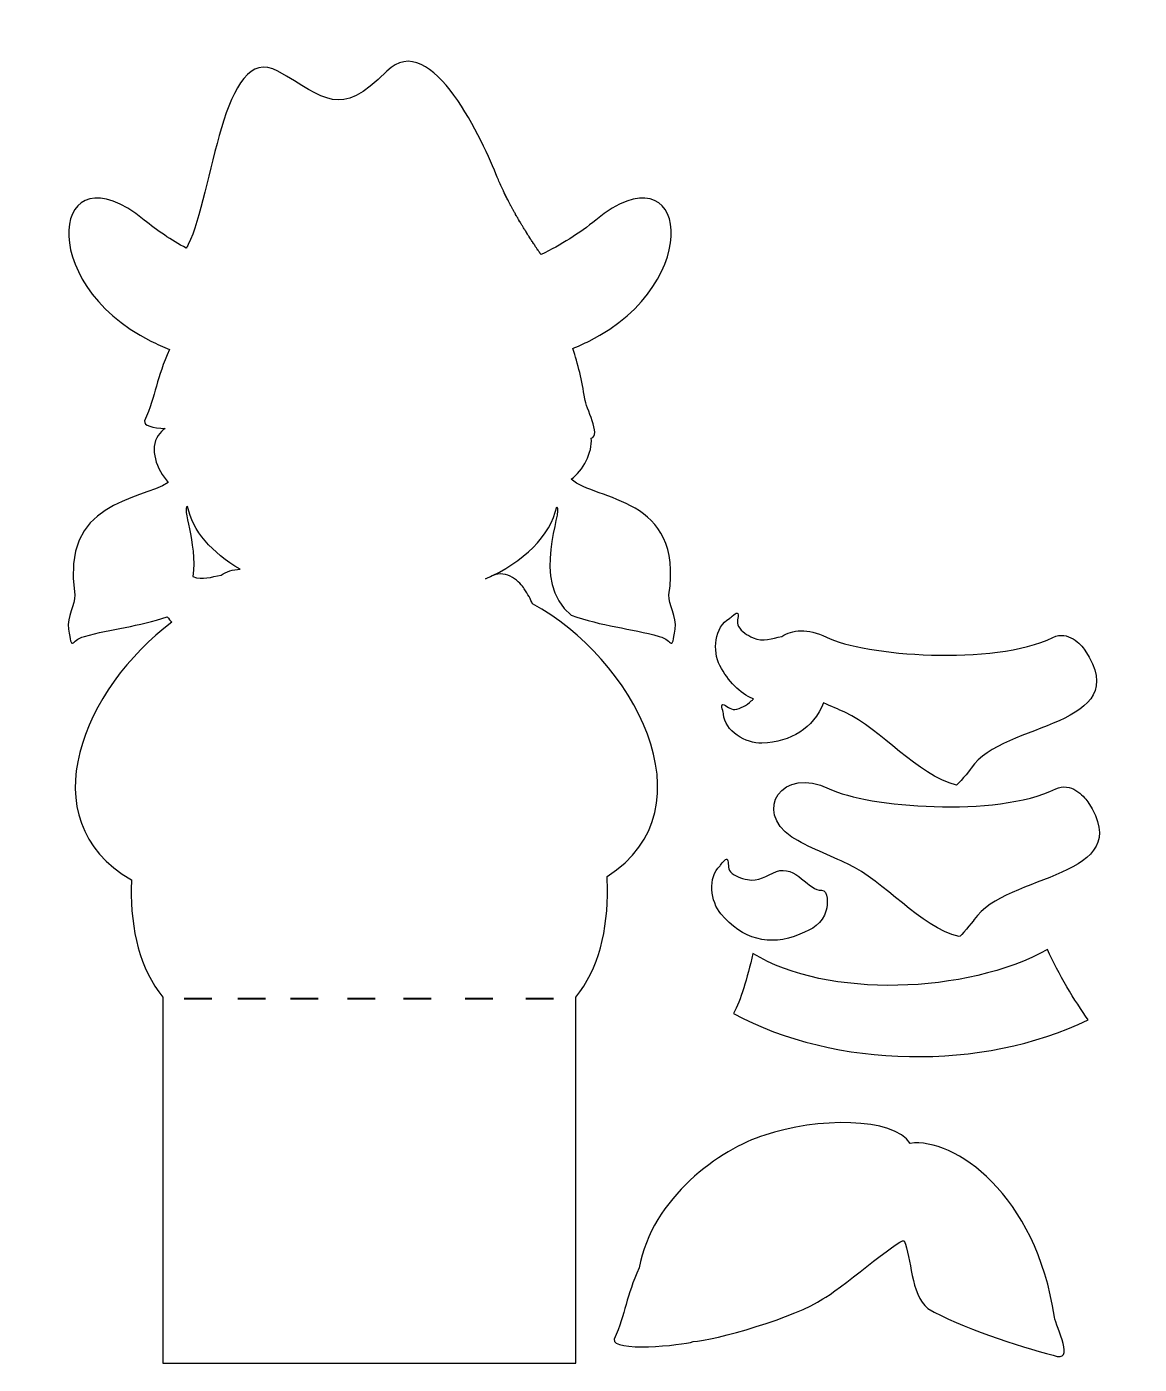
# Model space of a CAD drawing. Header units: millimetres. Extents: x -108 to 113, y -131 to 134.
import ezdxf

# ---------------------------------------------------------------- set-up
doc = ezdxf.new("R2010")
doc.units = ezdxf.units.MM
doc.header["$MEASUREMENT"] = 0
doc.layers.add('Layer 1', color=7, linetype='Continuous')

msp = doc.modelspace()

# ---------------------------------------------------------------- linework, layer by layer
at = {"layer": 'Layer 1', "color": 48}
for points, knots in [([(7.3563, -36.8046), (7.501, -45.2886), (5.6261, -52.9992), (1.0743, -58.6332), (1.0743, -58.6332), (1.0743, -58.6332), (1.0743, -131.2507), (1.0743, -131.2507), (1.0743, -131.2507), (1.0743, -131.2507), (0.8783, -131.2507), (0.8783, -131.2507), (0.8783, -131.2507), (0.8783, -131.2507), (-80.6198, -131.2507), (-80.6198, -131.2507), (-80.6198, -131.2507), (-80.6198, -131.2507), (-80.8158, -131.2507), (-80.8158, -131.2507), (-80.8158, -131.2507), (-80.8158, -131.2507), (-80.8158, -58.6332), (-80.8158, -58.6332), (-80.8158, -58.6332), (-85.3676, -52.9992), (-87.2425, -45.2886), (-87.0978, -36.8046), (-87.0978, -36.8046), (-87.0947, -36.3314), (-87.0796, -35.844), (-87.0592, -35.3501), (-87.0592, -35.3501), (-107.8326, -23.3049), (-96.2862, 2.9598), (-79.0689, 15.7875), (-79.0689, 15.7875), (-79.3757, 16.1228), (-79.6717, 16.4781), (-79.957, 16.8527), (-79.957, 16.8527), (-85.5877, 14.9521), (-91.1261, 14.4847), (-96.3939, 12.99), (-96.3939, 12.99), (-99.2585, 12.1772), (-98.7672, 9.7292), (-99.5439, 14.431), (-99.5439, 14.431), (-99.9537, 16.9117), (-98.2284, 19.2853), (-98.3052, 21.2032), (-98.3052, 21.2032), (-101.2043, 39.9076), (-85.5009, 39.8408), (-79.7471, 43.5464), (-79.7471, 43.5464), (-82.1286, 46.1181), (-83.5456, 50.3169), (-81.7542, 52.8651), (-81.7542, 52.8651), (-81.3727, 53.4078), (-80.8994, 53.8797), (-80.3576, 54.2585), (-80.3576, 54.2585), (-82.8538, 54.3577), (-84.6836, 54.7698), (-84.4411, 55.7333), (-84.4411, 55.7333), (-82.1979, 61.0146), (-82.1294, 64.2127), (-79.498, 69.9045), (-79.498, 69.9045), (-79.498, 69.9045), (-79.4979, 69.9048), (-79.4979, 69.9048), (-79.4979, 69.9048), (-80.7716, 70.4292), (-82.0184, 70.9939), (-83.2328, 71.6011), (-83.2328, 71.6011), (-106.6809, 83.3251), (-102.7415, 110.5422), (-84.5448, 95.6107), (-84.5448, 95.6107), (-81.9947, 93.5182), (-79.1907, 91.6586), (-76.1914, 90.0299), (-76.1914, 90.0299), (-76.0586, 90.2565), (-75.9282, 90.4985), (-75.7998, 90.7548), (-75.7998, 90.7548), (-75.7998, 90.7548), (-75.797, 90.7604), (-75.797, 90.7604), (-75.797, 90.7604), (-70.8859, 100.5739), (-69.0341, 131.2375), (-58.0424, 125.1307), (-58.0424, 125.1307), (-48.41, 119.7791), (-45.9472, 115.5779), (-36.3944, 125.1307), (-36.3944, 125.1307), (-27.5656, 133.9595), (-17.0496, 110.5866), (-14.484, 104.1387), (-14.484, 104.1387), (-14.1948, 103.4118), (-13.8762, 102.673), (-13.5345, 101.929), (-13.5345, 101.929), (-13.5345, 101.929), (-13.5287, 101.9165), (-13.5287, 101.9165), (-13.5287, 101.9165), (-13.4468, 101.7382), (-13.3634, 101.5595), (-13.2788, 101.3806), (-13.2788, 101.3806), (-13.2788, 101.3806), (-13.221, 101.259), (-13.221, 101.259), (-13.221, 101.259), (-13.221, 101.259), (-13.1517, 101.1135), (-13.1517, 101.1135), (-13.1517, 101.1135), (-13.1517, 101.1135), (-13.1025, 101.0112), (-13.1025, 101.0112), (-13.1025, 101.0112), (-13.1025, 101.0112), (-13.0084, 100.8164), (-13.0084, 100.8164), (-13.0084, 100.8164), (-13.0084, 100.8164), (-12.9784, 100.7547), (-12.9784, 100.7547), (-12.9784, 100.7547), (-12.9784, 100.7547), (-12.8606, 100.5143), (-12.8606, 100.5143), (-12.8606, 100.5143), (-12.8606, 100.5143), (-12.8547, 100.5024), (-12.8547, 100.5024), (-12.8547, 100.5024), (-12.8547, 100.5024), (-12.7334, 100.2575), (-12.7334, 100.2575), (-12.7334, 100.2575), (-12.7334, 100.2575), (-12.702, 100.1947), (-12.702, 100.1947), (-12.702, 100.1947), (-12.702, 100.1947), (-12.6201, 100.0313), (-12.6201, 100.0313), (-12.6201, 100.0313), (-12.6201, 100.0313), (-12.5357, 99.864), (-12.5357, 99.864), (-12.5357, 99.864), (-12.5357, 99.864), (-12.5231, 99.8394), (-12.5231, 99.8394), (-12.5231, 99.8394), (-12.5231, 99.8394), (-12.4097, 99.6166), (-12.4097, 99.6166), (-12.4097, 99.6166), (-12.4097, 99.6166), (-12.36, 99.5198), (-12.36, 99.5198), (-12.36, 99.5198), (-12.36, 99.5198), (-12.2672, 99.3398), (-12.2672, 99.3398), (-12.2672, 99.3398), (-12.2672, 99.3398), (-12.2662, 99.3379), (-12.2662, 99.3379), (-12.2662, 99.3379), (-12.2662, 99.3379), (-12.1404, 99.096), (-12.1404, 99.096), (-12.1404, 99.096), (-12.1404, 99.096), (-12.1313, 99.0785), (-12.1313, 99.0785), (-12.1313, 99.0785), (-12.1313, 99.0785), (-11.9951, 98.8192), (-11.9951, 98.8192), (-11.9951, 98.8192), (-11.9951, 98.8192), (-11.9921, 98.8137), (-11.9921, 98.8137), (-11.9921, 98.8137), (-11.9429, 98.7206), (-11.8938, 98.6277), (-11.8441, 98.5347), (-11.8441, 98.5347), (-11.8441, 98.5347), (-11.8348, 98.5174), (-11.8348, 98.5174), (-11.8348, 98.5174), (-11.7378, 98.3357), (-11.6398, 98.1542), (-11.5412, 97.9729), (-11.5412, 97.9729), (-11.5412, 97.9729), (-11.5338, 97.9595), (-11.5338, 97.9595), (-11.5338, 97.9595), (-11.5338, 97.9595), (-11.3952, 97.706), (-11.3952, 97.706), (-11.3952, 97.706), (-11.3952, 97.706), (-11.364, 97.6494), (-11.364, 97.6494), (-11.364, 97.6494), (-11.364, 97.6494), (-11.2673, 97.4742), (-11.2673, 97.4742), (-11.2673, 97.4742), (-11.2673, 97.4742), (-11.178, 97.3132), (-11.178, 97.3132), (-11.178, 97.3132), (-11.178, 97.3132), (-11.1236, 97.2157), (-11.1236, 97.2157), (-11.1236, 97.2157), (-11.1236, 97.2157), (-11.0419, 97.0696), (-11.0419, 97.0696), (-11.0419, 97.0696), (-11.0419, 97.0696), (-10.9687, 96.9395), (-10.9687, 96.9395), (-10.9687, 96.9395), (-10.9687, 96.9395), (-10.8774, 96.7776), (-10.8774, 96.7776), (-10.8774, 96.7776), (-10.8774, 96.7776), (-10.8443, 96.7193), (-10.8443, 96.7193), (-10.8443, 96.7193), (-10.8443, 96.7193), (-10.7313, 96.5204), (-10.7313, 96.5204), (-10.7313, 96.5204), (-10.7313, 96.5204), (-10.6896, 96.4475), (-10.6896, 96.4475), (-10.6896, 96.4475), (-10.6896, 96.4475), (-10.5752, 96.2479), (-10.5752, 96.2479), (-10.5752, 96.2479), (-10.5752, 96.2479), (-10.4426, 96.0181), (-10.4426, 96.0181), (-10.4426, 96.0181), (-10.4426, 96.0181), (-10.4287, 95.9942), (-10.4287, 95.9942), (-10.4287, 95.9942), (-10.4287, 95.9942), (-10.2825, 95.7429), (-10.2825, 95.7429), (-10.2825, 95.7429), (-10.2825, 95.7429), (-10.2815, 95.7412), (-10.2815, 95.7412), (-10.2815, 95.7412), (-10.2815, 95.7412), (-10.1339, 95.4893), (-10.1339, 95.4893), (-10.1339, 95.4893), (-10.1339, 95.4893), (-10.1217, 95.4685), (-10.1217, 95.4685), (-10.1217, 95.4685), (-10.1217, 95.4685), (-9.9857, 95.2381), (-9.9857, 95.2381), (-9.9857, 95.2381), (-9.9857, 95.2381), (-9.9788, 95.2264), (-9.9788, 95.2264), (-9.9788, 95.2264), (-9.9788, 95.2264), (-9.8859, 95.0702), (-9.8859, 95.0702), (-9.8859, 95.0702), (-9.8859, 95.0702), (-9.8221, 94.9631), (-9.8221, 94.9631), (-9.8221, 94.9631), (-9.8221, 94.9631), (-9.7325, 94.8134), (-9.7325, 94.8134), (-9.7325, 94.8134), (-9.7325, 94.8134), (-9.6665, 94.7033), (-9.6665, 94.7033), (-9.6665, 94.7033), (-9.6665, 94.7033), (-9.5962, 94.5865), (-9.5962, 94.5865), (-9.5962, 94.5865), (-9.5962, 94.5865), (-9.5007, 94.4284), (-9.5007, 94.4284), (-9.5007, 94.4284), (-9.5007, 94.4284), (-9.4338, 94.3182), (-9.4338, 94.3182), (-9.4338, 94.3182), (-9.4338, 94.3182), (-9.3369, 94.1589), (-9.3369, 94.1589), (-9.3369, 94.1589), (-9.3369, 94.1589), (-9.2929, 94.0869), (-9.2929, 94.0869), (-9.2929, 94.0869), (-9.2929, 94.0869), (-9.1666, 93.8808), (-9.1666, 93.8808), (-9.1666, 93.8808), (-9.1666, 93.8808), (-9.147, 93.8488), (-9.147, 93.8488), (-9.147, 93.8488), (-9.147, 93.8488), (-9.0889, 93.7544), (-9.0889, 93.7544), (-9.0889, 93.7544), (-9.0889, 93.7544), (-8.9837, 93.5839), (-8.9837, 93.5839), (-8.9837, 93.5839), (-8.9837, 93.5839), (-8.9673, 93.5576), (-8.9673, 93.5576), (-8.9673, 93.5576), (-8.9673, 93.5576), (-8.8526, 93.3728), (-8.8526, 93.3728), (-8.8526, 93.3728), (-8.8526, 93.3728), (-8.8202, 93.3206), (-8.8202, 93.3206), (-8.8202, 93.3206), (-8.8202, 93.3206), (-8.7886, 93.2699), (-8.7886, 93.2699), (-8.7886, 93.2699), (-8.7886, 93.2699), (-8.6567, 93.0591), (-8.6567, 93.0591), (-8.6567, 93.0591), (-8.6567, 93.0591), (-8.6383, 93.0298), (-8.6383, 93.0298), (-8.6383, 93.0298), (-8.6383, 93.0298), (-8.4931, 92.7991), (-8.4931, 92.7991), (-8.4931, 92.7991), (-8.4931, 92.7991), (-8.488, 92.7911), (-8.488, 92.7911), (-8.488, 92.7911), (-8.488, 92.7911), (-8.338, 92.5542), (-8.338, 92.5542), (-8.338, 92.5542), (-8.338, 92.5542), (-8.3297, 92.5411), (-8.3297, 92.5411), (-8.3297, 92.5411), (-8.3297, 92.5411), (-8.1879, 92.3186), (-8.1879, 92.3186), (-8.1879, 92.3186), (-8.1879, 92.3186), (-8.1664, 92.285), (-8.1664, 92.285), (-8.1664, 92.285), (-8.1664, 92.285), (-8.0381, 92.0849), (-8.0381, 92.0849), (-8.0381, 92.0849), (-8.0381, 92.0849), (-7.9184, 91.8989), (-7.9184, 91.8989), (-7.9184, 91.8989), (-7.9184, 91.8989), (-7.8709, 91.8254), (-7.8709, 91.8254), (-7.8709, 91.8254), (-7.7354, 91.6159), (-7.6004, 91.4085), (-7.4659, 91.2036), (-7.4659, 91.2036), (-7.4659, 91.2036), (-7.4153, 91.1266), (-7.4153, 91.1266), (-7.4153, 91.1266), (-7.4153, 91.1266), (-7.3121, 90.9699), (-7.3121, 90.9699), (-7.3121, 90.9699), (-7.3121, 90.9699), (-7.2944, 90.943), (-7.2944, 90.943), (-7.2944, 90.943), (-7.2944, 90.943), (-7.195, 90.7927), (-7.195, 90.7927), (-7.195, 90.7927), (-7.195, 90.7927), (-7.1874, 90.7813), (-7.1874, 90.7813), (-7.1874, 90.7813), (-7.1874, 90.7813), (-7.0644, 90.5962), (-7.0644, 90.5962), (-7.0644, 90.5962), (-7.0644, 90.5962), (-7.0351, 90.5521), (-7.0351, 90.5521), (-7.0351, 90.5521), (-7.0351, 90.5521), (-7.0002, 90.4998), (-7.0002, 90.4998), (-7.0002, 90.4998), (-7.0002, 90.4998), (-6.8758, 90.3139), (-6.8758, 90.3139), (-6.8758, 90.3139), (-6.8758, 90.3139), (-6.7175, 90.0783), (-6.7175, 90.0783), (-6.7175, 90.0783), (-6.7175, 90.0783), (-6.7086, 90.065), (-6.7086, 90.065), (-6.7086, 90.065), (-6.7086, 90.065), (-6.564, 89.8511), (-6.564, 89.8511), (-6.564, 89.8511), (-6.564, 89.8511), (-6.5599, 89.8451), (-6.5599, 89.8451), (-6.5599, 89.8451), (-6.5599, 89.8451), (-6.42, 89.6392), (-6.42, 89.6392), (-6.42, 89.6392), (-6.42, 89.6392), (-6.4034, 89.6149), (-6.4034, 89.6149), (-6.4034, 89.6149), (-6.4034, 89.6149), (-6.2478, 89.3873), (-6.2478, 89.3873), (-6.2478, 89.3873), (-6.2478, 89.3873), (-6.1349, 89.2228), (-6.1349, 89.2228), (-6.1349, 89.2228), (-6.1349, 89.2228), (-6.0936, 89.1628), (-6.0936, 89.1628), (-6.0936, 89.1628), (-6.0936, 89.1628), (-5.9939, 89.0183), (-5.9939, 89.0183), (-5.9939, 89.0183), (-5.9939, 89.0183), (-5.9766, 88.9933), (-5.9766, 88.9933), (-5.9766, 88.9933), (-5.9766, 88.9933), (-5.803, 88.7435), (-5.803, 88.7435), (-5.803, 88.7435), (-1.8507, 90.6564), (1.8075, 92.9453), (5.0558, 95.6107), (5.0558, 95.6107), (23.2525, 110.5422), (27.1919, 83.3251), (3.7438, 71.6011), (3.7438, 71.6011), (2.6835, 71.071), (1.5986, 70.5736), (0.4927, 70.1067), (0.4927, 70.1067), (1.5184, 67.0715), (2.3306, 63.7542), (2.8628, 60.1528), (2.8628, 60.1528), (3.0746, 58.4077), (6.1728, 52.8129), (4.1607, 52.3111), (4.1607, 52.3111), (4.4145, 49.4503), (2.5455, 45.9412), (0.1815, 44.1633), (0.1815, 44.1633), (5.057, 39.7823), (22.6082, 40.8875), (19.5572, 21.2032), (19.5572, 21.2032), (19.4804, 19.2853), (21.2057, 16.9117), (20.7959, 14.431), (20.7959, 14.431), (20.0192, 9.7292), (20.5105, 12.1772), (17.6459, 12.99), (17.6459, 12.99), (12.0571, 14.5758), (6.1639, 15.0051), (0.1787, 17.2166), (0.1787, 17.2166), (-8.1484, 23.913), (-1.331, 38.0232), (-2.6978, 38.7289), (-2.6978, 38.7289), (-3.9129, 32.9033), (-9.1853, 27.7998), (-16.8327, 24.3932), (-16.8327, 24.3932), (-16.3711, 24.5802), (-15.924, 24.7762), (-15.4967, 24.9834), (-15.4967, 24.9834), (-12.5147, 26.4291), (-9.9136, 23.6098), (-9.1361, 22.4401), (-9.1361, 22.4401), (-8.4128, 21.3521), (-7.8801, 20.3498), (-7.506, 19.4187), (-7.506, 19.4187), (12.2419, 8.933), (28.6561, -21.0156), (7.2885, -34.6859), (7.2885, -34.6859), (7.329, -35.413), (7.3519, -36.1201), (7.3563, -36.8046)], [0, 0, 0, 0, 0.0070922, 0.0070922, 0.0070922, 0.0070922, 0.0141844, 0.0141844, 0.0141844, 0.0141844, 0.0212766, 0.0212766, 0.0212766, 0.0212766, 0.02836879, 0.02836879, 0.02836879, 0.02836879, 0.03546099, 0.03546099, 0.03546099, 0.03546099, 0.04255319, 0.04255319, 0.04255319, 0.04255319, 0.04964539, 0.04964539, 0.04964539, 0.04964539, 0.05673759, 0.05673759, 0.05673759, 0.05673759, 0.06382979, 0.06382979, 0.06382979, 0.06382979, 0.07092199, 0.07092199, 0.07092199, 0.07092199, 0.07801418, 0.07801418, 0.07801418, 0.07801418, 0.08510638, 0.08510638, 0.08510638, 0.08510638, 0.09219858, 0.09219858, 0.09219858, 0.09219858, 0.09929078, 0.09929078, 0.09929078, 0.09929078, 0.10638298, 0.10638298, 0.10638298, 0.10638298, 0.11347518, 0.11347518, 0.11347518, 0.11347518, 0.12056738, 0.12056738, 0.12056738, 0.12056738, 0.12765957, 0.12765957, 0.12765957, 0.12765957, 0.13475177, 0.13475177, 0.13475177, 0.13475177, 0.14184397, 0.14184397, 0.14184397, 0.14184397, 0.14893617, 0.14893617, 0.14893617, 0.14893617, 0.15602837, 0.15602837, 0.15602837, 0.15602837, 0.16312057, 0.16312057, 0.16312057, 0.16312057, 0.17021277, 0.17021277, 0.17021277, 0.17021277, 0.17730496, 0.17730496, 0.17730496, 0.17730496, 0.18439716, 0.18439716, 0.18439716, 0.18439716, 0.19148936, 0.19148936, 0.19148936, 0.19148936, 0.19858156, 0.19858156, 0.19858156, 0.19858156, 0.20567376, 0.20567376, 0.20567376, 0.20567376, 0.21276596, 0.21276596, 0.21276596, 0.21276596, 0.21985816, 0.21985816, 0.21985816, 0.21985816, 0.22695035, 0.22695035, 0.22695035, 0.22695035, 0.23404255, 0.23404255, 0.23404255, 0.23404255, 0.24113475, 0.24113475, 0.24113475, 0.24113475, 0.24822695, 0.24822695, 0.24822695, 0.24822695, 0.25531915, 0.25531915, 0.25531915, 0.25531915, 0.26241135, 0.26241135, 0.26241135, 0.26241135, 0.26950355, 0.26950355, 0.26950355, 0.26950355, 0.27659574, 0.27659574, 0.27659574, 0.27659574, 0.28368794, 0.28368794, 0.28368794, 0.28368794, 0.29078014, 0.29078014, 0.29078014, 0.29078014, 0.29787234, 0.29787234, 0.29787234, 0.29787234, 0.30496454, 0.30496454, 0.30496454, 0.30496454, 0.31205674, 0.31205674, 0.31205674, 0.31205674, 0.31914894, 0.31914894, 0.31914894, 0.31914894, 0.32624113, 0.32624113, 0.32624113, 0.32624113, 0.33333333, 0.33333333, 0.33333333, 0.33333333, 0.34042553, 0.34042553, 0.34042553, 0.34042553, 0.34751773, 0.34751773, 0.34751773, 0.34751773, 0.35460993, 0.35460993, 0.35460993, 0.35460993, 0.36170213, 0.36170213, 0.36170213, 0.36170213, 0.36879433, 0.36879433, 0.36879433, 0.36879433, 0.37588652, 0.37588652, 0.37588652, 0.37588652, 0.38297872, 0.38297872, 0.38297872, 0.38297872, 0.39007092, 0.39007092, 0.39007092, 0.39007092, 0.39716312, 0.39716312, 0.39716312, 0.39716312, 0.40425532, 0.40425532, 0.40425532, 0.40425532, 0.41134752, 0.41134752, 0.41134752, 0.41134752, 0.41843972, 0.41843972, 0.41843972, 0.41843972, 0.42553191, 0.42553191, 0.42553191, 0.42553191, 0.43262411, 0.43262411, 0.43262411, 0.43262411, 0.43971631, 0.43971631, 0.43971631, 0.43971631, 0.44680851, 0.44680851, 0.44680851, 0.44680851, 0.45390071, 0.45390071, 0.45390071, 0.45390071, 0.46099291, 0.46099291, 0.46099291, 0.46099291, 0.46808511, 0.46808511, 0.46808511, 0.46808511, 0.4751773, 0.4751773, 0.4751773, 0.4751773, 0.4822695, 0.4822695, 0.4822695, 0.4822695, 0.4893617, 0.4893617, 0.4893617, 0.4893617, 0.4964539, 0.4964539, 0.4964539, 0.4964539, 0.5035461, 0.5035461, 0.5035461, 0.5035461, 0.5106383, 0.5106383, 0.5106383, 0.5106383, 0.5177305, 0.5177305, 0.5177305, 0.5177305, 0.5248227, 0.5248227, 0.5248227, 0.5248227, 0.53191489, 0.53191489, 0.53191489, 0.53191489, 0.53900709, 0.53900709, 0.53900709, 0.53900709, 0.54609929, 0.54609929, 0.54609929, 0.54609929, 0.55319149, 0.55319149, 0.55319149, 0.55319149, 0.56028369, 0.56028369, 0.56028369, 0.56028369, 0.56737589, 0.56737589, 0.56737589, 0.56737589, 0.57446809, 0.57446809, 0.57446809, 0.57446809, 0.58156028, 0.58156028, 0.58156028, 0.58156028, 0.58865248, 0.58865248, 0.58865248, 0.58865248, 0.59574468, 0.59574468, 0.59574468, 0.59574468, 0.60283688, 0.60283688, 0.60283688, 0.60283688, 0.60992908, 0.60992908, 0.60992908, 0.60992908, 0.61702128, 0.61702128, 0.61702128, 0.61702128, 0.62411348, 0.62411348, 0.62411348, 0.62411348, 0.63120567, 0.63120567, 0.63120567, 0.63120567, 0.63829787, 0.63829787, 0.63829787, 0.63829787, 0.64539007, 0.64539007, 0.64539007, 0.64539007, 0.65248227, 0.65248227, 0.65248227, 0.65248227, 0.65957447, 0.65957447, 0.65957447, 0.65957447, 0.66666667, 0.66666667, 0.66666667, 0.66666667, 0.67375887, 0.67375887, 0.67375887, 0.67375887, 0.68085106, 0.68085106, 0.68085106, 0.68085106, 0.68794326, 0.68794326, 0.68794326, 0.68794326, 0.69503546, 0.69503546, 0.69503546, 0.69503546, 0.70212766, 0.70212766, 0.70212766, 0.70212766, 0.70921986, 0.70921986, 0.70921986, 0.70921986, 0.71631206, 0.71631206, 0.71631206, 0.71631206, 0.72340426, 0.72340426, 0.72340426, 0.72340426, 0.73049645, 0.73049645, 0.73049645, 0.73049645, 0.73758865, 0.73758865, 0.73758865, 0.73758865, 0.74468085, 0.74468085, 0.74468085, 0.74468085, 0.75177305, 0.75177305, 0.75177305, 0.75177305, 0.75886525, 0.75886525, 0.75886525, 0.75886525, 0.76595745, 0.76595745, 0.76595745, 0.76595745, 0.77304965, 0.77304965, 0.77304965, 0.77304965, 0.78014184, 0.78014184, 0.78014184, 0.78014184, 0.78723404, 0.78723404, 0.78723404, 0.78723404, 0.79432624, 0.79432624, 0.79432624, 0.79432624, 0.80141844, 0.80141844, 0.80141844, 0.80141844, 0.80851064, 0.80851064, 0.80851064, 0.80851064, 0.81560284, 0.81560284, 0.81560284, 0.81560284, 0.82269504, 0.82269504, 0.82269504, 0.82269504, 0.82978723, 0.82978723, 0.82978723, 0.82978723, 0.83687943, 0.83687943, 0.83687943, 0.83687943, 0.84397163, 0.84397163, 0.84397163, 0.84397163, 0.85106383, 0.85106383, 0.85106383, 0.85106383, 0.85815603, 0.85815603, 0.85815603, 0.85815603, 0.86524823, 0.86524823, 0.86524823, 0.86524823, 0.87234043, 0.87234043, 0.87234043, 0.87234043, 0.87943262, 0.87943262, 0.87943262, 0.87943262, 0.88652482, 0.88652482, 0.88652482, 0.88652482, 0.89361702, 0.89361702, 0.89361702, 0.89361702, 0.90070922, 0.90070922, 0.90070922, 0.90070922, 0.90780142, 0.90780142, 0.90780142, 0.90780142, 0.91489362, 0.91489362, 0.91489362, 0.91489362, 0.92198582, 0.92198582, 0.92198582, 0.92198582, 0.92907801, 0.92907801, 0.92907801, 0.92907801, 0.93617021, 0.93617021, 0.93617021, 0.93617021, 0.94326241, 0.94326241, 0.94326241, 0.94326241, 0.95035461, 0.95035461, 0.95035461, 0.95035461, 0.95744681, 0.95744681, 0.95744681, 0.95744681, 0.96453901, 0.96453901, 0.96453901, 0.96453901, 0.97163121, 0.97163121, 0.97163121, 0.97163121, 0.9787234, 0.9787234, 0.9787234, 0.9787234, 0.9858156, 0.9858156, 0.9858156, 0.9858156, 0.9929078, 0.9929078, 0.9929078, 0.9929078, 1, 1, 1, 1]), ([(-65.5047, 26.2961), (-66.9965, 26.2708), (-68.2754, 25.8456), (-69.2608, 25.1571), (-69.2608, 25.1571), (-71.221, 24.812), (-72.9364, 24.0538), (-74.8675, 24.873), (-74.8675, 24.873), (-73.9817, 31.5638), (-77.2398, 38.7875), (-75.9211, 38.7589), (-75.9211, 38.7589), (-74.9243, 33.923), (-71.1311, 29.5831), (-65.5047, 26.2961)], [0, 0, 0, 0, 0.25, 0.25, 0.25, 0.25, 0.5, 0.5, 0.5, 0.5, 0.75, 0.75, 0.75, 0.75, 1, 1, 1, 1]), ([(95.8055, -129.6722), (88.831, -127.8657), (77.4179, -124.1252), (70.9164, -120.3741), (70.9164, -120.3741), (67.4707, -117.5269), (67.7241, -110.2843), (66.2185, -106.9269), (66.2185, -106.9269), (65.3786, -106.4014), (52.7667, -117.1986), (50.1078, -118.464), (50.1078, -118.464), (45.0616, -122.0048), (28.4087, -126.8131), (24.3652, -126.9499), (24.3652, -126.9499), (22.2488, -127.6954), (8.0829, -129.0625), (8.7314, -126.4862), (8.7314, -126.4862), (10.9746, -121.2049), (11.0431, -118.0068), (13.6745, -112.315), (13.6745, -112.315), (16.1611, -98.515), (29.7118, -88.6356), (38.5684, -86.0146), (38.5684, -86.0146), (48.7575, -82.4584), (64.2581, -82.3984), (67.4247, -87.6194), (67.4247, -87.6194), (76.1023, -86.356), (92.4434, -97.7607), (96.0353, -122.0667), (96.0353, -122.0667), (96.2835, -124.1114), (100.4953, -131.4423), (95.8055, -129.6722)], [0, 0, 0, 0, 0.1, 0.1, 0.1, 0.1, 0.2, 0.2, 0.2, 0.2, 0.3, 0.3, 0.3, 0.3, 0.4, 0.4, 0.4, 0.4, 0.5, 0.5, 0.5, 0.5, 0.6, 0.6, 0.6, 0.6, 0.7, 0.7, 0.7, 0.7, 0.8, 0.8, 0.8, 0.8, 0.9, 0.9, 0.9, 0.9, 1, 1, 1, 1])]:
    msp.add_open_spline(points, degree=3, knots=knots, dxfattribs=at)
at = {"layer": 'Layer 1', "color": 11}
for points, knots in [([(41.9757, 12.9556), (39.9878, 12.6055), (38.2518, 11.8308), (36.2873, 12.707), (36.2873, 12.707), (35.0542, 13.2569), (33.9961, 13.923), (33.3549, 14.961), (33.3549, 14.961), (32.8616, 15.7594), (33.4589, 16.8025), (33.2257, 17.53), (33.2257, 17.53), (33.0859, 17.9663), (31.7425, 16.656), (31.5825, 16.5704), (31.5825, 16.5704), (28.6055, 14.9776), (28.1823, 9.9823), (29.6513, 7.2154), (29.6513, 7.2154), (31.3425, 4.0301), (33.569, 1.7625), (36.3251, 0.5668), (36.3251, 0.5668), (36.1999, 0.4298), (36.0627, 0.2963), (35.9121, 0.1675), (35.9121, 0.1675), (34.886, -0.7101), (33.8302, -1.3798), (32.6174, -1.5134), (32.6174, -1.5134), (31.6846, -1.6162), (30.9989, -0.6289), (30.2417, -0.5272), (30.2417, -0.5272), (29.7877, -0.4661), (30.3944, -2.242), (30.403, -2.4233), (30.403, -2.4233), (30.5636, -5.7957), (34.8935, -8.3224), (38.0231, -8.1834), (38.0231, -8.1834), (43.874, -7.9236), (48.146, -5.3512), (50.2288, -0.199), (50.2288, -0.199), (51.7549, -0.8714), (53.2338, -1.5034), (54.4548, -2.0728), (54.4548, -2.0728), (61.7907, -5.494), (68.7074, -14.5282), (76.5972, -16.5138), (76.5972, -16.5138), (76.7931, -16.563), (79.1909, -13.6751), (79.553, -13.1322), (79.553, -13.1322), (85.7178, -3.8884), (112.3077, -5.1163), (102.1004, 10.2386), (102.1004, 10.2386), (101.3229, 11.4083), (98.7218, 14.2276), (95.7398, 12.7819), (95.7398, 12.7819), (83.9004, 7.0418), (58.3183, 9.1687), (50.8008, 12.8145), (50.8008, 12.8145), (47.1096, 14.6616), (43.9526, 14.3368), (41.9757, 12.9556)], [0, 0, 0, 0, 0.05263158, 0.05263158, 0.05263158, 0.05263158, 0.10526316, 0.10526316, 0.10526316, 0.10526316, 0.15789474, 0.15789474, 0.15789474, 0.15789474, 0.21052632, 0.21052632, 0.21052632, 0.21052632, 0.26315789, 0.26315789, 0.26315789, 0.26315789, 0.31578947, 0.31578947, 0.31578947, 0.31578947, 0.36842105, 0.36842105, 0.36842105, 0.36842105, 0.42105263, 0.42105263, 0.42105263, 0.42105263, 0.47368421, 0.47368421, 0.47368421, 0.47368421, 0.52631579, 0.52631579, 0.52631579, 0.52631579, 0.57894737, 0.57894737, 0.57894737, 0.57894737, 0.63157895, 0.63157895, 0.63157895, 0.63157895, 0.68421053, 0.68421053, 0.68421053, 0.68421053, 0.73684211, 0.73684211, 0.73684211, 0.73684211, 0.78947368, 0.78947368, 0.78947368, 0.78947368, 0.84210526, 0.84210526, 0.84210526, 0.84210526, 0.89473684, 0.89473684, 0.89473684, 0.89473684, 0.94736842, 0.94736842, 0.94736842, 0.94736842, 1, 1, 1, 1]), ([(51.3625, -17.2612), (42.074, -12.6131), (36.1584, -21.7087), (43.9562, -26.8216), (43.9562, -26.8216), (46.9158, -28.762), (51.8391, -30.6667), (55.0165, -32.1485), (55.0165, -32.1485), (62.3524, -35.5697), (69.2691, -44.6039), (77.1589, -46.5895), (77.1589, -46.5895), (77.3548, -46.6387), (79.7526, -43.7508), (80.1147, -43.2079), (80.1147, -43.2079), (86.2795, -33.9641), (112.8694, -35.192), (102.6621, -19.8371), (102.6621, -19.8371), (101.8846, -18.6674), (99.2835, -15.8481), (96.3015, -17.2938), (96.3015, -17.2938), (84.4621, -23.0339), (58.88, -20.907), (51.3625, -17.2612)], [0, 0, 0, 0, 0.14285714, 0.14285714, 0.14285714, 0.14285714, 0.28571429, 0.28571429, 0.28571429, 0.28571429, 0.42857143, 0.42857143, 0.42857143, 0.42857143, 0.57142857, 0.57142857, 0.57142857, 0.57142857, 0.71428571, 0.71428571, 0.71428571, 0.71428571, 0.85714286, 0.85714286, 0.85714286, 0.85714286, 1, 1, 1, 1]), ([(49.8338, -37.3987), (47.5073, -37.6509), (44.5953, -32.2402), (40.8972, -33.6904), (40.8972, -33.6904), (38.9202, -34.4656), (37.357, -35.7237), (35.1558, -35.2816), (35.1558, -35.2816), (33.8321, -35.0157), (32.6536, -34.598), (31.8001, -33.7261), (31.8001, -33.7261), (31.1436, -33.0555), (31.4974, -31.9068), (31.1102, -31.2481), (31.1102, -31.2481), (30.8781, -30.8531), (29.855, -32.4264), (29.7177, -32.545), (29.7177, -32.545), (27.1629, -34.7524), (27.8465, -39.7188), (29.8869, -42.0957), (29.8869, -42.0957), (34.1339, -47.0431), (39.4286, -48.683), (45.5419, -46.1229), (45.5419, -46.1229), (48.106, -45.049), (49.9388, -44.1936), (50.7695, -41.3119), (50.7695, -41.3119), (51.0467, -40.3498), (51.2457, -37.3049), (49.8338, -37.3987)], [0, 0, 0, 0, 0.11111111, 0.11111111, 0.11111111, 0.11111111, 0.22222222, 0.22222222, 0.22222222, 0.22222222, 0.33333333, 0.33333333, 0.33333333, 0.33333333, 0.44444444, 0.44444444, 0.44444444, 0.44444444, 0.55555556, 0.55555556, 0.55555556, 0.55555556, 0.66666667, 0.66666667, 0.66666667, 0.66666667, 0.77777778, 0.77777778, 0.77777778, 0.77777778, 0.88888889, 0.88888889, 0.88888889, 0.88888889, 1, 1, 1, 1]), ([(32.3498, -61.8276), (33.8333, -59.2954), (35.0293, -54.8579), (36.24, -49.9471), (36.24, -49.9471), (50.9373, -58.9527), (78.6783, -57.992), (94.6606, -49.1572), (94.6606, -49.1572), (96.8129, -54.0564), (100.0769, -59.2917), (102.7383, -63.1141), (102.7383, -63.1141), (81.7955, -73.25), (52.5942, -72.8209), (32.3498, -61.8276)], [0, 0, 0, 0, 0.25, 0.25, 0.25, 0.25, 0.5, 0.5, 0.5, 0.5, 0.75, 0.75, 0.75, 0.75, 1, 1, 1, 1])]:
    msp.add_open_spline(points, degree=3, knots=knots, dxfattribs=at)
at = {"layer": 'Layer 1', "lineweight": 40}
for points in [[(-76.5861, -58.8607), (-76.5861, -58.8607), (-71.1109, -58.8607), (-71.1109, -58.8607)], [(-65.9355, -58.8607), (-65.9355, -58.8607), (-60.4604, -58.8607), (-60.4604, -58.8607)], [(-55.5113, -58.8607), (-55.5113, -58.8607), (-50.0361, -58.8607), (-50.0361, -58.8607)], [(-44.1807, -58.8607), (-44.1807, -58.8607), (-38.7055, -58.8607), (-38.7055, -58.8607)], [(-33.0764, -58.8607), (-33.0764, -58.8607), (-27.6012, -58.8607), (-27.6012, -58.8607)], [(-20.8394, -58.8607), (-20.8394, -58.8607), (-15.3643, -58.8607), (-15.3643, -58.8607)], [(-8.8288, -58.8607), (-8.8288, -58.8607), (-3.3536, -58.8607), (-3.3536, -58.8607)]]:
    msp.add_open_spline(points, degree=3, dxfattribs=at)

doc.saveas('drawing.dxf')
